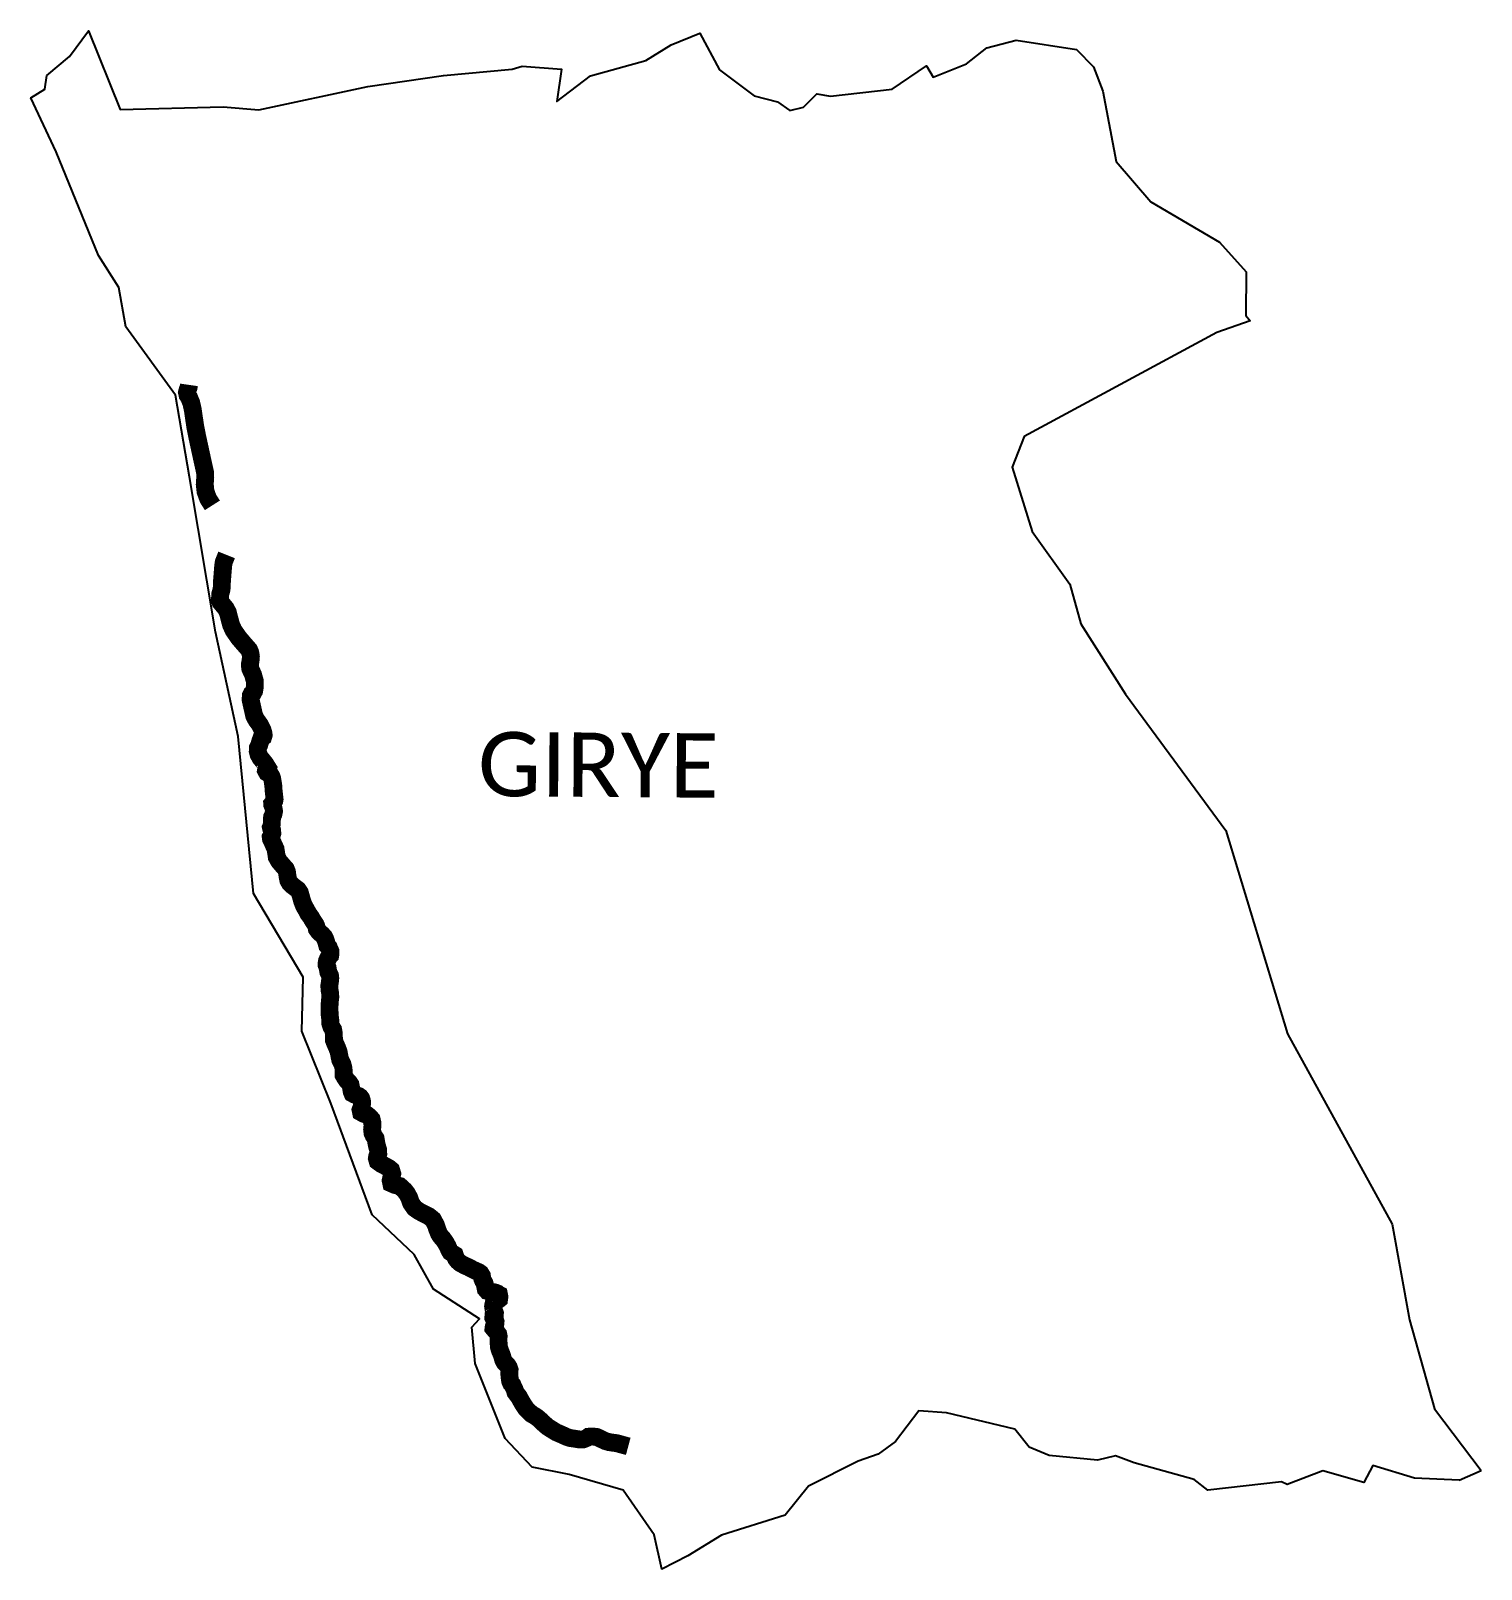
# Model space of a CAD drawing. Header units: metres. Extents: x 321121 to 325188, y 1822391 to 1826704.
import ezdxf

# ---------------------------------------------------------------- set-up
doc = ezdxf.new("R2010")
doc.units = ezdxf.units.M
for name, color, linetype in [('NATURALLY PROTECTED', 3, 'Continuous'), ('village', 4, 'Continuous'), ('VILLAGE NAME', 250, 'Continuous')]:
    doc.layers.add(name, color=color, linetype=linetype)

msp = doc.modelspace()

# ---------------------------------------------------------------- linework, layer by layer
at = {"layer": 'NATURALLY PROTECTED', "flags": 128}
for points in [[(321565.1, 1825711, 50, 50, 0), (321564.1, 1825704, 50, 50, 0), (321561.6, 1825698.1, 50, 50, 0), (321559.4, 1825690.1, 50, 50, 0), (321561, 1825682.4, 50, 50, 0), (321565.4, 1825675.4, 50, 50, 0), (321571.5, 1825660.5, 50, 50, 0), (321575.6, 1825642.2, 50, 50, 0), (321578.5, 1825622.5, 50, 50, 0), (321582.6, 1825594.7, 50, 50, 0), (321587.8, 1825568, 50, 50, 0), (321601.9, 1825503.1, 50, 50, 0), (321610.1, 1825465.9, 50, 50, 0), (321610.7, 1825452.7, 50, 50, 0), (321609.3, 1825432.1, 50, 50, 0), (321611.4, 1825412.4, 50, 50, 0), (321618.6, 1825392.4, 50, 50, 0), (321630.7, 1825373.3, 50, 50, 0)], [(321670.6, 1825234.4, 50, 50, 0), (321668.2, 1825228.4, 50, 50, 0), (321662.6, 1825214.3, 50, 50, 0), (321661, 1825203.9, 50, 50, 0), (321658.8, 1825176, 50, 50, 0), (321657.5, 1825159.8, 50, 50, 0), (321657.2, 1825144.7, 50, 50, 0), (321656, 1825135.8, 50, 50, 0), (321652.9, 1825124.9, 50, 50, 0), (321652.4, 1825116.8, 50, 50, 0), (321651.8, 1825108.4, 50, 50, 0), (321653.6, 1825101.9, 50, 50, 0), (321660.2, 1825094, 50, 50, 0), (321668.6, 1825083.7, 50, 50, 0), (321674, 1825073.2, 50, 50, 0), (321678.4, 1825056.1, 50, 50, 0), (321683, 1825038.6, 50, 50, 0), (321690.1, 1825022.9, 50, 50, 0), (321704.7, 1825001.9, 50, 50, 0), (321718.2, 1824986.1, 50, 50, 0), (321727.9, 1824975, 50, 50, 0), (321733.3, 1824968.8, 50, 50, 0), (321736.4, 1824962.2, 50, 50, 0), (321737.7, 1824957, 50, 50, 0), (321738.7, 1824949.1, 50, 50, 0), (321737.8, 1824937.7, 50, 50, 0), (321736.2, 1824929.4, 50, 50, 0), (321736, 1824922.6, 50, 50, 0), (321737, 1824915.2, 50, 50, 0), (321741.1, 1824906.5, 50, 50, 0), (321744.8, 1824898.6, 50, 50, 0), (321746.5, 1824892, 50, 50, 0), (321749.6, 1824881.3, 50, 50, 0), (321749.6, 1824863.6, 50, 50, 0), (321747.7, 1824852.8, 50, 50, 0), (321744.5, 1824846.9, 50, 50, 0), (321740.3, 1824843.8, 50, 50, 0), (321738.6, 1824840.1, 50, 50, 0), (321738.6, 1824839.6, 50, 50, 0), (321737.8, 1824828.7, 50, 50, 0), (321742.4, 1824808, 50, 50, 0), (321747.9, 1824783.7, 50, 50, 0), (321753.9, 1824772, 50, 50, 0), (321764.2, 1824758, 50, 50, 0), (321771.5, 1824742.8, 50, 50, 0), (321773.5, 1824736.5, 50, 50, 0), (321774.6, 1824729.3, 50, 50, 0), (321772.9, 1824723.7, 50, 50, 0), (321767.6, 1824719.5, 50, 50, 0), (321764.9, 1824711.5, 50, 50, 0), (321762, 1824701.5, 50, 50, 0), (321758.3, 1824693.6, 50, 50, 0), (321757.9, 1824684.1, 50, 50, 0), (321760.2, 1824675, 50, 50, 0), (321765.4, 1824665.4, 50, 50, 0), (321778.6, 1824649.2, 50, 50, 0), (321784.5, 1824639.7, 50, 50, 0), (321781.9, 1824635.8, 50, 50, 0), (321780.9, 1824629.8, 50, 50, 0), (321783.9, 1824624.2, 50, 50, 0), (321787.9, 1824621.6, 50, 50, 0), (321791.5, 1824619.3, 50, 50, 0), (321793.3, 1824618.2, 50, 50, 0), (321794.7, 1824615.9, 50, 50, 0), (321796.5, 1824612.8, 50, 50, 0), (321798.2, 1824608.3, 50, 50, 0), (321799.8, 1824598.6, 50, 50, 0), (321801.6, 1824586.9, 50, 50, 0), (321802.3, 1824574.7, 50, 50, 0), (321803.9, 1824560.1, 50, 50, 0), (321805.1, 1824549.3, 50, 50, 0), (321804.5, 1824545.5, 50, 50, 0), (321802.5, 1824541.7, 50, 50, 0), (321800, 1824538.6, 50, 50, 0), (321798.3, 1824536.5, 50, 50, 0), (321798.4, 1824534.1, 50, 50, 0), (321799.7, 1824530.9, 50, 50, 0), (321801.9, 1824525.5, 50, 50, 0), (321803.6, 1824516.3, 50, 50, 0), (321801.8, 1824507.5, 50, 50, 0), (321798.1, 1824499.7, 50, 50, 0), (321797.7, 1824496.2, 50, 50, 0), (321797.6, 1824488.7, 50, 50, 0), (321797.4, 1824481.5, 50, 50, 0), (321796.3, 1824474.2, 50, 50, 0), (321794.7, 1824470.7, 50, 50, 0), (321795.5, 1824467.2, 50, 50, 0), (321798.1, 1824462.6, 50, 50, 0), (321798.9, 1824454, 50, 50, 0), (321797.7, 1824449.9, 50, 50, 0), (321794.3, 1824443.6, 50, 50, 0), (321795, 1824437.7, 50, 50, 0), (321799, 1824429.7, 50, 50, 0), (321802.1, 1824422.4, 50, 50, 0), (321807.8, 1824410, 50, 50, 0), (321811.2, 1824387.3, 50, 50, 0), (321817.4, 1824376, 50, 50, 0), (321827.9, 1824363.7, 50, 50, 0), (321836.5, 1824354, 50, 50, 0), (321839.7, 1824346.1, 50, 50, 0), (321841.6, 1824332, 50, 50, 0), (321843.6, 1824322.3, 50, 50, 0), (321847.7, 1824314.5, 50, 50, 0), (321854.8, 1824307.6, 50, 50, 0), (321864.2, 1824300.6, 50, 50, 0), (321870.2, 1824296, 50, 50, 0), (321875.9, 1824287.6, 50, 50, 0), (321879, 1824276.4, 50, 50, 0), (321882.1, 1824265.2, 50, 50, 0), (321885.3, 1824256, 50, 50, 0), (321889.1, 1824247.9, 50, 50, 0), (321894.2, 1824239.3, 50, 50, 0), (321899.6, 1824228.9, 50, 50, 0), (321907.3, 1824218.5, 50, 50, 0), (321912.9, 1824208.5, 50, 50, 0), (321920.2, 1824197.7, 50, 50, 0), (321922.2, 1824193, 50, 50, 0), (321923.5, 1824186, 50, 50, 0), (321927.8, 1824179.6, 50, 50, 0), (321932.6, 1824174.6, 50, 50, 0), (321937.1, 1824171.1, 50, 50, 0), (321943.7, 1824164.2, 50, 50, 0), (321947.5, 1824156.3, 50, 50, 0), (321950.5, 1824147, 50, 50, 0), (321952.7, 1824139.2, 50, 50, 0), (321957, 1824134.2, 50, 50, 0), (321958, 1824131.4, 50, 50, 0), (321961.6, 1824123.4, 50, 50, 0), (321961.8, 1824116.2, 50, 50, 0), (321961, 1824111.4, 50, 50, 0), (321957.7, 1824107.8, 50, 50, 0), (321954.5, 1824102.2, 50, 50, 0), (321952, 1824096.1, 50, 50, 0), (321951.1, 1824090.9, 50, 50, 0), (321951.1, 1824084.5, 50, 50, 0), (321953.5, 1824078, 50, 50, 0), (321955.8, 1824065, 50, 50, 0), (321960.4, 1824055.4, 50, 50, 0), (321961.3, 1824047.7, 50, 50, 0), (321960.1, 1824036.5, 50, 50, 0), (321958.5, 1824026.5, 50, 50, 0), (321959.3, 1824014.3, 50, 50, 0), (321960.7, 1824006.4, 50, 50, 0), (321961.4, 1823994.8, 50, 50, 0), (321960.1, 1823984.4, 50, 50, 0), (321959.6, 1823976.5, 50, 50, 0), (321959, 1823965.9, 50, 50, 0), (321959.6, 1823944.4, 50, 50, 0), (321961.3, 1823931, 50, 50, 0), (321961.4, 1823920.9, 50, 50, 0), (321964.4, 1823911.3, 50, 50, 0), (321969.2, 1823904, 50, 50, 0), (321971, 1823894.4, 50, 50, 0), (321971.4, 1823884.7, 50, 50, 0), (321971.7, 1823873.5, 50, 50, 0), (321974.6, 1823865.9, 50, 50, 0), (321980.9, 1823851.6, 50, 50, 0), (321984.8, 1823840.7, 50, 50, 0), (321987.5, 1823826.4, 50, 50, 0), (321989.3, 1823818.6, 50, 50, 0), (321995.1, 1823807.6, 50, 50, 0), (321997.9, 1823797.2, 50, 50, 0), (321998.9, 1823788.8, 50, 50, 0), (321998.8, 1823780.7, 50, 50, 0), (321998.8, 1823775.7, 50, 50, 0), (322002, 1823769.9, 50, 50, 0), (322007.1, 1823762.2, 50, 50, 0), (322014.4, 1823754.7, 50, 50, 0), (322017.8, 1823749.7, 50, 50, 0), (322019.4, 1823742, 50, 50, 0), (322021.2, 1823730.3, 50, 50, 0), (322023.5, 1823724.7, 50, 50, 0), (322029.6, 1823721.4, 50, 50, 0), (322040.8, 1823717.6, 50, 50, 0), (322045, 1823714.6, 50, 50, 0), (322047.9, 1823710.8, 50, 50, 0), (322050.1, 1823704, 50, 50, 0), (322050.7, 1823697.6, 50, 50, 0), (322048.9, 1823686.9, 50, 50, 0), (322046.1, 1823678.6, 50, 50, 0), (322047.5, 1823671.9, 50, 50, 0), (322054.6, 1823667.9, 50, 50, 0), (322064.5, 1823664.6, 50, 50, 0), (322071.6, 1823658.8, 50, 50, 0), (322077.1, 1823652.5, 50, 50, 0), (322079.2, 1823643.3, 50, 50, 0), (322079.5, 1823633.3, 50, 50, 0), (322078.5, 1823624.1, 50, 50, 0), (322079.8, 1823613.4, 50, 50, 0), (322082.8, 1823606.8, 50, 50, 0), (322088.3, 1823598.4, 50, 50, 0), (322090.2, 1823587.3, 50, 50, 0), (322092.1, 1823577.7, 50, 50, 0), (322095.5, 1823566.6, 50, 50, 0), (322095.8, 1823556.1, 50, 50, 0), (322092.9, 1823548.6, 50, 50, 0), (322091.9, 1823542.4, 50, 50, 0), (322094.2, 1823534.4, 50, 50, 0), (322103.6, 1823527.4, 50, 50, 0), (322116.3, 1823520.7, 50, 50, 0), (322125.5, 1823515.6, 50, 50, 0), (322131.8, 1823510.3, 50, 50, 0), (322135.1, 1823499.4, 50, 50, 0), (322132.5, 1823489.2, 50, 50, 0), (322130.5, 1823480.9, 50, 50, 0), (322132.2, 1823472.7, 50, 50, 0), (322142.1, 1823468.3, 50, 50, 0), (322156.1, 1823465.1, 50, 50, 0), (322169.2, 1823453.1, 50, 50, 0), (322175.9, 1823444.6, 50, 50, 0), (322182.5, 1823432.5, 50, 50, 0), (322187.9, 1823417.3, 50, 50, 0), (322197.5, 1823403.4, 50, 50, 0), (322210.4, 1823394.3, 50, 50, 0), (322225.4, 1823386.6, 50, 50, 0), (322237.9, 1823380.4, 50, 50, 0), (322249, 1823371.3, 50, 50, 0), (322257.4, 1823355.7, 50, 50, 0), (322261.3, 1823343.5, 50, 50, 0), (322265.9, 1823332, 50, 50, 0), (322271.4, 1823323.4, 50, 50, 0), (322277.3, 1823317.1, 50, 50, 0), (322284.5, 1823306.7, 50, 50, 0), (322290.2, 1823296.6, 50, 50, 0), (322294.6, 1823286.3, 50, 50, 0), (322298.3, 1823280.1, 50, 50, 0), (322304.5, 1823275.8, 50, 50, 0), (322310.2, 1823272.3, 50, 50, 0), (322311.5, 1823268.4, 50, 50, 0), (322313.9, 1823261.6, 50, 50, 0), (322319.2, 1823254.8, 50, 50, 0), (322326.1, 1823248.9, 50, 50, 0), (322339.2, 1823241.8, 50, 50, 0), (322347.7, 1823238.3, 50, 50, 0), (322361.3, 1823231, 50, 50, 0), (322369.1, 1823227.4, 50, 50, 0), (322378.3, 1823223.4, 50, 50, 0), (322382.3, 1823220.3, 50, 50, 0), (322386.4, 1823213.5, 50, 50, 0), (322387.4, 1823205.5, 50, 50, 0), (322389.9, 1823199.3, 50, 50, 0), (322393.4, 1823193.6, 50, 50, 0), (322394.5, 1823190, 50, 50, 0), (322395.5, 1823184.8, 50, 50, 0), (322397.2, 1823176, 50, 50, 0), (322401.4, 1823171.2, 50, 50, 0), (322408.9, 1823169.3, 50, 50, 0), (322418.1, 1823167.8, 50, 50, 0), (322423.9, 1823166.5, 50, 50, 0), (322429.5, 1823164.3, 50, 50, 0), (322431.8, 1823162.3, 50, 50, 0), (322434.2, 1823161, 50, 50, 0), (322435.5, 1823154.6, 50, 50, 0), (322434.6, 1823148.1, 50, 50, 0), (322430.9, 1823145.1, 50, 50, 0), (322424.3, 1823141.6, 50, 50, 0), (322419.5, 1823137.2, 50, 50, 0), (322418.4, 1823132.5, 50, 50, 0), (322417.7, 1823127.8, 50, 50, 0), (322418.7, 1823120.8, 50, 50, 0), (322420.6, 1823114.5, 50, 50, 0), (322422.9, 1823108.6, 50, 50, 0), (322422.6, 1823102.7, 50, 50, 0), (322420.4, 1823101.2, 50, 50, 0), (322418.6, 1823099.6, 50, 50, 0), (322418.3, 1823096.3, 50, 50, 0), (322419.9, 1823093.4, 50, 50, 0), (322423.3, 1823088.5, 50, 50, 0), (322424.6, 1823084.7, 50, 50, 0), (322424, 1823077.8, 50, 50, 0), (322421, 1823074.4, 50, 50, 0), (322419.4, 1823070.2, 50, 50, 0), (322418.9, 1823066.1, 50, 50, 0), (322422.2, 1823062, 50, 50, 0), (322427.1, 1823056.5, 50, 50, 0), (322432.3, 1823049.4, 50, 50, 0), (322433.3, 1823044.2, 50, 50, 0), (322432.8, 1823034.6, 50, 50, 0), (322433.2, 1823025.9, 50, 50, 0), (322433.7, 1823019.7, 50, 50, 0), (322434.3, 1823012.7, 50, 50, 0), (322437.3, 1823003.4, 50, 50, 0), (322440.1, 1822996.7, 50, 50, 0), (322442.5, 1822990.5, 50, 50, 0), (322446.2, 1822977.9, 50, 50, 0), (322450.1, 1822970.5, 50, 50, 0), (322455.7, 1822965.1, 50, 50, 0), (322459.1, 1822961.4, 50, 50, 0), (322461.7, 1822957, 50, 50, 0), (322464, 1822950.3, 50, 50, 0), (322463.2, 1822941.5, 50, 50, 0), (322463.6, 1822931.6, 50, 50, 0), (322465.6, 1822918.5, 50, 50, 0), (322468.2, 1822912.2, 50, 50, 0), (322472, 1822908.2, 50, 50, 0), (322474, 1822903.3, 50, 50, 0), (322478.1, 1822895, 50, 50, 0), (322480.5, 1822886.8, 50, 50, 0), (322484.3, 1822881.7, 50, 50, 0), (322490.1, 1822874.6, 50, 50, 0), (322493.6, 1822867.7, 50, 50, 0), (322501.1, 1822854.7, 50, 50, 0), (322506, 1822847.1, 50, 50, 0), (322511.1, 1822839.9, 50, 50, 0), (322516, 1822835, 50, 50, 0), (322525.3, 1822826.2, 50, 50, 0), (322534.3, 1822821, 50, 50, 0), (322541.1, 1822816.4, 50, 50, 0), (322546.3, 1822812.3, 50, 50, 0), (322551.4, 1822807.5, 50, 50, 0), (322556, 1822802.7, 50, 50, 0), (322561.7, 1822797.8, 50, 50, 0), (322570.5, 1822790.1, 50, 50, 0), (322583.6, 1822781.9, 50, 50, 0), (322594.5, 1822775.1, 50, 50, 0), (322607.9, 1822769.3, 50, 50, 0), (322623.7, 1822762.2, 50, 50, 0), (322633.1, 1822758.9, 50, 50, 0), (322641.9, 1822757.6, 50, 50, 0), (322658.7, 1822755, 50, 50, 0), (322669.2, 1822754.6, 50, 50, 0), (322674.7, 1822756.5, 50, 50, 0), (322681.2, 1822759.4, 50, 50, 0), (322685.3, 1822762.4, 50, 50, 0), (322696, 1822763.1, 50, 50, 0), (322708.4, 1822761.8, 50, 50, 0), (322719.5, 1822756.5, 50, 50, 0), (322733, 1822750.1, 50, 50, 0), (322743.4, 1822747.2, 50, 50, 0), (322753, 1822745.8, 50, 50, 0), (322764, 1822744.4, 50, 50, 0), (322771.8, 1822742.3, 50, 50, 0), (322775.7, 1822741.2, 50, 50, 0), (322784.8, 1822738.7, 50, 50, 0), (322796.7, 1822735.5, 50, 50, 0)]]:
    msp.add_lwpolyline(points, format="xyseb", dxfattribs=at)
at = {"layer": 'village', "color": 4}
for points in [[(321166.5, 1826578.7), (321230.3, 1826632), (321283.1, 1826703.7), (321372.3, 1826483.3), (321660.7, 1826490.4), (321761.3, 1826481.9), (322066.2, 1826547.5), (322279, 1826578.4), (322470.8, 1826595.9), (322499.2, 1826604.7), (322610, 1826596.4), (322596.8, 1826505.5), (322691.3, 1826577), (322845.7, 1826620.3), (322916.6, 1826664.7), (322997.8, 1826697.3), (323052.2, 1826594.2), (323150, 1826521.3), (323214.9, 1826504.7), (323250, 1826480.2), (323288, 1826489.7), (323325.7, 1826527), (323363.8, 1826520.6), (323536.7, 1826539.6), (323632.9, 1826605.5), (323652, 1826573.3), (323744.8, 1826611.4), (323802.5, 1826655.7), (323884.3, 1826677.2), (324053.1, 1826651.1), (324101.5, 1826602.9), (324127.3, 1826534.6), (324164.7, 1826337.6), (324261.5, 1826224.4), (324454.5, 1826111.4), (324529.3, 1826027.9), (324527.9, 1825905.5), (324540.2, 1825890.3), (324446.6, 1825857.8), (323907.2, 1825566.3), (323872.7, 1825480.6), (323929.5, 1825299.7), (324035.2, 1825152.2), (324065.3, 1825041), (324191.2, 1824844.4), (324472, 1824461.4), (324644.9, 1823891.8), (324938.2, 1823358.2), (324986.8, 1823090.4), (325057.6, 1822840.2), (325188.3, 1822667.8)], [(325126.2, 1822640.6), (325000.8, 1822646.1), (324883.9, 1822681.7), (324859.5, 1822633.7), (324744.5, 1822667.3), (324644.2, 1822628.7), (324628.2, 1822636.4), (324421.9, 1822612.6), (324383.8, 1822642.2), (324215.6, 1822689.6), (324162.9, 1822709.3), (324112.8, 1822696.3), (323977, 1822710), (323921, 1822733.2), (323880.6, 1822783.7), (323688.9, 1822829.4), (323611.6, 1822834.8), (323546, 1822749.2), (323497.4, 1822713.1), (323440.9, 1822694.1), (323302.5, 1822623.5), (323236.4, 1822542.1), (323057.9, 1822486.9), (322963.7, 1822428.4), (322890.5, 1822391), (322869.4, 1822487.5), (322782, 1822612.6), (322630.7, 1822656.2), (322527.1, 1822677.4), (322451.7, 1822757.8), (322367.9, 1822967.5), (322358.3, 1823069.8), (322379.2, 1823093.1), (322250.9, 1823176.4), (322196.4, 1823273), (322078.5, 1823384.5), (321962.4, 1823697.4), (321881.2, 1823899.5), (321885, 1824050.8), (321745.7, 1824285.5), (321703.2, 1824725.2), (321639.4, 1825018.3), (321566.2, 1825453.3), (321527.7, 1825682.2), (321387.9, 1825874), (321368.5, 1825983.8), (321311.1, 1826073.7), (321192.6, 1826364.7), (321121.5, 1826516), (321161.3, 1826539.5), (321166.5, 1826578.7)]]:
    msp.add_lwpolyline(points, dxfattribs=at)
at = {"layer": 'village'}
msp.add_lwpolyline([(325126.2, 1822640.6), (325188.3, 1822667.8)], dxfattribs=at)

# ---------------------------------------------------------------- texts
at = {"layer": 'VILLAGE NAME', "insert": (322375.9, 1824738.5), "char_height": 180.345, "attachment_point": 1, "rotation": 359.6139}
msp.add_mtext_dynamic_manual_height_columns('{\\fCalibri|b0|i0|c0|p34;GIRYE}', width=1115.443, gutter_width=901.7, heights=[0], dxfattribs=at)

doc.saveas('drawing.dxf')
